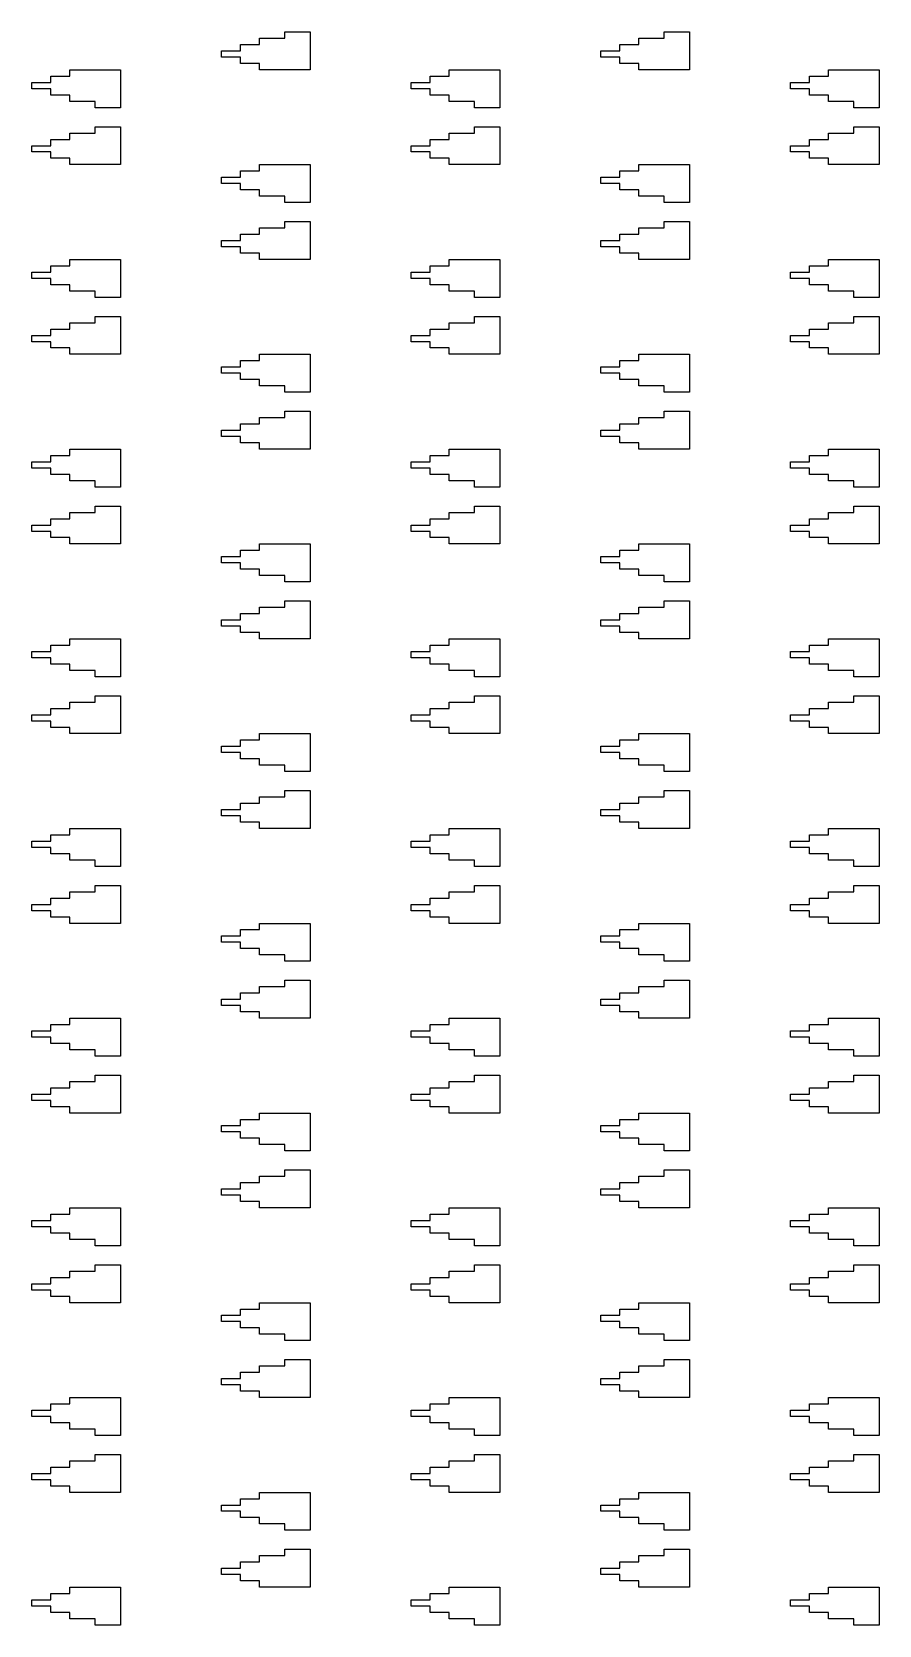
# Model space of a CAD drawing. Extents: x -38350 to 38650, y -35000 to 36000.
# Drawn here: x 1000 to 1134, y -34505 to -34253 of the extents above; entities that cross this region are included whole.
import ezdxf

# ---------------------------------------------------------------- set-up
doc = ezdxf.new("R2010")
doc.units = 0
doc.header["$MEASUREMENT"] = 0

msp = doc.modelspace()

# ---------------------------------------------------------------- linework, layer by layer
for p, q in [((1036, -34255), (1036, -34254)), ((1036, -34254), (1040, -34254)), ((1040, -34254), (1040, -34253)), ((1040, -34253), (1044, -34253)), ((1044, -34253), (1044, -34259)), ((1096, -34255), (1096, -34254)), ((1096, -34254), (1100, -34254)), ((1100, -34254), (1100, -34253)), ((1100, -34253), (1104, -34253)), ((1104, -34253), (1104, -34259)), ((1030, -34257), (1030, -34256)), ((1030, -34256), (1033, -34256)), ((1033, -34256), (1033, -34255)), ((1033, -34255), (1036, -34255)), ((1090, -34257), (1090, -34256)), ((1090, -34256), (1093, -34256)), ((1093, -34256), (1093, -34255)), ((1093, -34255), (1096, -34255)), ((1006, -34260), (1006, -34259)), ((1006, -34259), (1014, -34259)), ((1014, -34259), (1014, -34265)), ((1033, -34257), (1030, -34257)), ((1033, -34258), (1033, -34257)), ((1036, -34258), (1033, -34258)), ((1036, -34259), (1036, -34258)), ((1044, -34259), (1036, -34259)), ((1066, -34260), (1066, -34259)), ((1066, -34259), (1074, -34259)), ((1074, -34259), (1074, -34265)), ((1093, -34257), (1090, -34257)), ((1093, -34258), (1093, -34257)), ((1096, -34258), (1093, -34258)), ((1096, -34259), (1096, -34258)), ((1104, -34259), (1096, -34259)), ((1126, -34260), (1126, -34259)), ((1126, -34259), (1134, -34259)), ((1134, -34259), (1134, -34265)), ((1000, -34262), (1000, -34261)), ((1000, -34261), (1003, -34261)), ((1003, -34261), (1003, -34260)), ((1003, -34260), (1006, -34260)), ((1060, -34262), (1060, -34261)), ((1060, -34261), (1063, -34261)), ((1063, -34261), (1063, -34260)), ((1063, -34260), (1066, -34260)), ((1120, -34262), (1120, -34261)), ((1120, -34261), (1123, -34261)), ((1123, -34261), (1123, -34260)), ((1123, -34260), (1126, -34260)), ((1003, -34262), (1000, -34262)), ((1003, -34263), (1003, -34262)), ((1006, -34263), (1003, -34263)), ((1006, -34264), (1006, -34263)), ((1010, -34264), (1006, -34264)), ((1010, -34265), (1010, -34264)), ((1063, -34262), (1060, -34262)), ((1063, -34263), (1063, -34262)), ((1066, -34263), (1063, -34263)), ((1066, -34264), (1066, -34263)), ((1070, -34264), (1066, -34264)), ((1070, -34265), (1070, -34264)), ((1123, -34262), (1120, -34262)), ((1123, -34263), (1123, -34262)), ((1126, -34263), (1123, -34263)), ((1126, -34264), (1126, -34263)), ((1130, -34264), (1126, -34264)), ((1130, -34265), (1130, -34264)), ((1014, -34265), (1010, -34265)), ((1074, -34265), (1070, -34265)), ((1134, -34265), (1130, -34265)), ((1006, -34270), (1006, -34269)), ((1006, -34269), (1010, -34269)), ((1010, -34269), (1010, -34268)), ((1010, -34268), (1014, -34268)), ((1014, -34268), (1014, -34274)), ((1066, -34270), (1066, -34269)), ((1066, -34269), (1070, -34269)), ((1070, -34269), (1070, -34268)), ((1070, -34268), (1074, -34268)), ((1074, -34268), (1074, -34274)), ((1126, -34270), (1126, -34269)), ((1126, -34269), (1130, -34269)), ((1130, -34269), (1130, -34268)), ((1130, -34268), (1134, -34268)), ((1134, -34268), (1134, -34274)), ((1000, -34272), (1000, -34271)), ((1000, -34271), (1003, -34271)), ((1003, -34272), (1000, -34272)), ((1003, -34271), (1003, -34270)), ((1003, -34270), (1006, -34270)), ((1003, -34273), (1003, -34272)), ((1060, -34272), (1060, -34271)), ((1060, -34271), (1063, -34271)), ((1063, -34272), (1060, -34272)), ((1063, -34271), (1063, -34270)), ((1063, -34270), (1066, -34270)), ((1063, -34273), (1063, -34272)), ((1120, -34272), (1120, -34271)), ((1120, -34271), (1123, -34271)), ((1123, -34272), (1120, -34272)), ((1123, -34271), (1123, -34270)), ((1123, -34270), (1126, -34270)), ((1123, -34273), (1123, -34272)), ((1006, -34273), (1003, -34273)), ((1006, -34274), (1006, -34273)), ((1014, -34274), (1006, -34274)), ((1036, -34275), (1036, -34274)), ((1036, -34274), (1044, -34274)), ((1044, -34274), (1044, -34280)), ((1066, -34273), (1063, -34273)), ((1066, -34274), (1066, -34273)), ((1074, -34274), (1066, -34274)), ((1096, -34275), (1096, -34274)), ((1096, -34274), (1104, -34274)), ((1104, -34274), (1104, -34280)), ((1126, -34273), (1123, -34273)), ((1126, -34274), (1126, -34273)), ((1134, -34274), (1126, -34274)), ((1030, -34277), (1030, -34276)), ((1030, -34276), (1033, -34276)), ((1033, -34277), (1030, -34277)), ((1033, -34276), (1033, -34275)), ((1033, -34275), (1036, -34275)), ((1033, -34278), (1033, -34277)), ((1090, -34277), (1090, -34276)), ((1090, -34276), (1093, -34276)), ((1093, -34277), (1090, -34277)), ((1093, -34276), (1093, -34275)), ((1093, -34275), (1096, -34275)), ((1093, -34278), (1093, -34277)), ((1036, -34278), (1033, -34278)), ((1036, -34279), (1036, -34278)), ((1040, -34279), (1036, -34279)), ((1040, -34280), (1040, -34279)), ((1096, -34278), (1093, -34278)), ((1096, -34279), (1096, -34278)), ((1100, -34279), (1096, -34279)), ((1100, -34280), (1100, -34279)), ((1044, -34280), (1040, -34280)), ((1104, -34280), (1100, -34280)), ((1036, -34285), (1036, -34284)), ((1036, -34284), (1040, -34284)), ((1040, -34284), (1040, -34283)), ((1040, -34283), (1044, -34283)), ((1044, -34283), (1044, -34289)), ((1096, -34285), (1096, -34284)), ((1096, -34284), (1100, -34284)), ((1100, -34284), (1100, -34283)), ((1100, -34283), (1104, -34283)), ((1104, -34283), (1104, -34289)), ((1030, -34287), (1030, -34286)), ((1030, -34286), (1033, -34286)), ((1033, -34287), (1030, -34287)), ((1033, -34286), (1033, -34285)), ((1033, -34285), (1036, -34285)), ((1033, -34288), (1033, -34287)), ((1090, -34287), (1090, -34286)), ((1090, -34286), (1093, -34286)), ((1093, -34287), (1090, -34287)), ((1093, -34286), (1093, -34285)), ((1093, -34285), (1096, -34285)), ((1093, -34288), (1093, -34287)), ((1006, -34290), (1006, -34289)), ((1006, -34289), (1014, -34289)), ((1014, -34289), (1014, -34295)), ((1036, -34288), (1033, -34288)), ((1036, -34289), (1036, -34288)), ((1044, -34289), (1036, -34289)), ((1066, -34290), (1066, -34289)), ((1066, -34289), (1074, -34289)), ((1074, -34289), (1074, -34295)), ((1096, -34288), (1093, -34288)), ((1096, -34289), (1096, -34288)), ((1104, -34289), (1096, -34289)), ((1126, -34290), (1126, -34289)), ((1126, -34289), (1134, -34289)), ((1134, -34289), (1134, -34295)), ((1000, -34292), (1000, -34291)), ((1000, -34291), (1003, -34291)), ((1003, -34292), (1000, -34292)), ((1003, -34291), (1003, -34290)), ((1003, -34290), (1006, -34290)), ((1003, -34293), (1003, -34292)), ((1060, -34292), (1060, -34291)), ((1060, -34291), (1063, -34291)), ((1063, -34292), (1060, -34292)), ((1063, -34291), (1063, -34290)), ((1063, -34290), (1066, -34290)), ((1063, -34293), (1063, -34292)), ((1120, -34292), (1120, -34291)), ((1120, -34291), (1123, -34291)), ((1123, -34292), (1120, -34292)), ((1123, -34291), (1123, -34290)), ((1123, -34290), (1126, -34290)), ((1123, -34293), (1123, -34292)), ((1006, -34293), (1003, -34293)), ((1006, -34294), (1006, -34293)), ((1010, -34294), (1006, -34294)), ((1010, -34295), (1010, -34294)), ((1066, -34293), (1063, -34293)), ((1066, -34294), (1066, -34293)), ((1070, -34294), (1066, -34294)), ((1070, -34295), (1070, -34294)), ((1126, -34293), (1123, -34293)), ((1126, -34294), (1126, -34293)), ((1130, -34294), (1126, -34294)), ((1130, -34295), (1130, -34294)), ((1014, -34295), (1010, -34295)), ((1074, -34295), (1070, -34295)), ((1134, -34295), (1130, -34295)), ((1006, -34300), (1006, -34299)), ((1006, -34299), (1010, -34299)), ((1010, -34299), (1010, -34298)), ((1010, -34298), (1014, -34298)), ((1014, -34298), (1014, -34304)), ((1066, -34300), (1066, -34299)), ((1066, -34299), (1070, -34299)), ((1070, -34299), (1070, -34298)), ((1070, -34298), (1074, -34298)), ((1074, -34298), (1074, -34304)), ((1126, -34300), (1126, -34299)), ((1126, -34299), (1130, -34299)), ((1130, -34299), (1130, -34298)), ((1130, -34298), (1134, -34298)), ((1134, -34298), (1134, -34304)), ((1000, -34302), (1000, -34301)), ((1000, -34301), (1003, -34301)), ((1003, -34302), (1000, -34302)), ((1003, -34301), (1003, -34300)), ((1003, -34300), (1006, -34300)), ((1003, -34303), (1003, -34302)), ((1060, -34302), (1060, -34301)), ((1060, -34301), (1063, -34301)), ((1063, -34302), (1060, -34302)), ((1063, -34301), (1063, -34300)), ((1063, -34300), (1066, -34300)), ((1063, -34303), (1063, -34302)), ((1120, -34302), (1120, -34301)), ((1120, -34301), (1123, -34301)), ((1123, -34302), (1120, -34302)), ((1123, -34301), (1123, -34300)), ((1123, -34300), (1126, -34300)), ((1123, -34303), (1123, -34302)), ((1006, -34303), (1003, -34303)), ((1006, -34304), (1006, -34303)), ((1014, -34304), (1006, -34304)), ((1036, -34305), (1036, -34304)), ((1036, -34304), (1044, -34304)), ((1044, -34304), (1044, -34310)), ((1066, -34303), (1063, -34303)), ((1066, -34304), (1066, -34303)), ((1074, -34304), (1066, -34304)), ((1096, -34305), (1096, -34304)), ((1096, -34304), (1104, -34304)), ((1104, -34304), (1104, -34310)), ((1126, -34303), (1123, -34303)), ((1126, -34304), (1126, -34303)), ((1134, -34304), (1126, -34304)), ((1030, -34307), (1030, -34306)), ((1030, -34306), (1033, -34306)), ((1033, -34307), (1030, -34307)), ((1033, -34306), (1033, -34305)), ((1033, -34305), (1036, -34305)), ((1033, -34308), (1033, -34307)), ((1090, -34307), (1090, -34306)), ((1090, -34306), (1093, -34306)), ((1093, -34307), (1090, -34307)), ((1093, -34306), (1093, -34305)), ((1093, -34305), (1096, -34305)), ((1093, -34308), (1093, -34307)), ((1036, -34308), (1033, -34308)), ((1036, -34309), (1036, -34308)), ((1040, -34309), (1036, -34309)), ((1040, -34310), (1040, -34309)), ((1096, -34308), (1093, -34308)), ((1096, -34309), (1096, -34308)), ((1100, -34309), (1096, -34309)), ((1100, -34310), (1100, -34309)), ((1044, -34310), (1040, -34310)), ((1104, -34310), (1100, -34310)), ((1036, -34315), (1036, -34314)), ((1036, -34314), (1040, -34314)), ((1040, -34314), (1040, -34313)), ((1040, -34313), (1044, -34313)), ((1044, -34313), (1044, -34319)), ((1096, -34315), (1096, -34314)), ((1096, -34314), (1100, -34314)), ((1100, -34314), (1100, -34313)), ((1100, -34313), (1104, -34313)), ((1104, -34313), (1104, -34319)), ((1030, -34317), (1030, -34316)), ((1030, -34316), (1033, -34316)), ((1033, -34317), (1030, -34317)), ((1033, -34316), (1033, -34315)), ((1033, -34315), (1036, -34315)), ((1033, -34318), (1033, -34317)), ((1090, -34317), (1090, -34316)), ((1090, -34316), (1093, -34316)), ((1093, -34317), (1090, -34317)), ((1093, -34316), (1093, -34315)), ((1093, -34315), (1096, -34315)), ((1093, -34318), (1093, -34317)), ((1006, -34320), (1006, -34319)), ((1006, -34319), (1014, -34319)), ((1014, -34319), (1014, -34325)), ((1036, -34318), (1033, -34318)), ((1036, -34319), (1036, -34318)), ((1044, -34319), (1036, -34319)), ((1066, -34320), (1066, -34319)), ((1066, -34319), (1074, -34319)), ((1074, -34319), (1074, -34325)), ((1096, -34318), (1093, -34318)), ((1096, -34319), (1096, -34318)), ((1104, -34319), (1096, -34319)), ((1126, -34320), (1126, -34319)), ((1126, -34319), (1134, -34319)), ((1134, -34319), (1134, -34325)), ((1000, -34322), (1000, -34321)), ((1000, -34321), (1003, -34321)), ((1003, -34322), (1000, -34322)), ((1003, -34321), (1003, -34320)), ((1003, -34320), (1006, -34320)), ((1003, -34323), (1003, -34322)), ((1060, -34322), (1060, -34321)), ((1060, -34321), (1063, -34321)), ((1063, -34322), (1060, -34322)), ((1063, -34321), (1063, -34320)), ((1063, -34320), (1066, -34320)), ((1063, -34323), (1063, -34322)), ((1120, -34322), (1120, -34321)), ((1120, -34321), (1123, -34321)), ((1123, -34322), (1120, -34322)), ((1123, -34321), (1123, -34320)), ((1123, -34320), (1126, -34320)), ((1123, -34323), (1123, -34322)), ((1006, -34323), (1003, -34323)), ((1006, -34324), (1006, -34323)), ((1010, -34324), (1006, -34324)), ((1010, -34325), (1010, -34324)), ((1066, -34323), (1063, -34323)), ((1066, -34324), (1066, -34323)), ((1070, -34324), (1066, -34324)), ((1070, -34325), (1070, -34324)), ((1126, -34323), (1123, -34323)), ((1126, -34324), (1126, -34323)), ((1130, -34324), (1126, -34324)), ((1130, -34325), (1130, -34324)), ((1014, -34325), (1010, -34325)), ((1074, -34325), (1070, -34325)), ((1134, -34325), (1130, -34325)), ((1006, -34330), (1006, -34329)), ((1006, -34329), (1010, -34329)), ((1010, -34329), (1010, -34328)), ((1010, -34328), (1014, -34328)), ((1014, -34328), (1014, -34334)), ((1066, -34330), (1066, -34329)), ((1066, -34329), (1070, -34329)), ((1070, -34329), (1070, -34328)), ((1070, -34328), (1074, -34328)), ((1074, -34328), (1074, -34334)), ((1126, -34330), (1126, -34329)), ((1126, -34329), (1130, -34329)), ((1130, -34329), (1130, -34328)), ((1130, -34328), (1134, -34328)), ((1134, -34328), (1134, -34334)), ((1000, -34332), (1000, -34331)), ((1000, -34331), (1003, -34331)), ((1003, -34332), (1000, -34332)), ((1003, -34331), (1003, -34330)), ((1003, -34330), (1006, -34330)), ((1003, -34333), (1003, -34332)), ((1060, -34332), (1060, -34331)), ((1060, -34331), (1063, -34331)), ((1063, -34332), (1060, -34332)), ((1063, -34331), (1063, -34330)), ((1063, -34330), (1066, -34330)), ((1063, -34333), (1063, -34332)), ((1120, -34332), (1120, -34331)), ((1120, -34331), (1123, -34331)), ((1123, -34332), (1120, -34332)), ((1123, -34331), (1123, -34330)), ((1123, -34330), (1126, -34330)), ((1123, -34333), (1123, -34332)), ((1006, -34333), (1003, -34333)), ((1006, -34334), (1006, -34333)), ((1014, -34334), (1006, -34334)), ((1033, -34336), (1033, -34335)), ((1033, -34335), (1036, -34335)), ((1036, -34335), (1036, -34334)), ((1036, -34334), (1044, -34334)), ((1044, -34334), (1044, -34340)), ((1066, -34333), (1063, -34333)), ((1066, -34334), (1066, -34333)), ((1074, -34334), (1066, -34334)), ((1093, -34336), (1093, -34335)), ((1093, -34335), (1096, -34335)), ((1096, -34335), (1096, -34334)), ((1096, -34334), (1104, -34334)), ((1104, -34334), (1104, -34340)), ((1126, -34333), (1123, -34333)), ((1126, -34334), (1126, -34333)), ((1134, -34334), (1126, -34334)), ((1030, -34337), (1030, -34336)), ((1030, -34336), (1033, -34336)), ((1033, -34337), (1030, -34337)), ((1033, -34338), (1033, -34337)), ((1090, -34337), (1090, -34336)), ((1090, -34336), (1093, -34336)), ((1093, -34337), (1090, -34337)), ((1093, -34338), (1093, -34337)), ((1036, -34338), (1033, -34338)), ((1036, -34339), (1036, -34338)), ((1040, -34339), (1036, -34339)), ((1040, -34340), (1040, -34339)), ((1044, -34340), (1040, -34340)), ((1096, -34338), (1093, -34338)), ((1096, -34339), (1096, -34338)), ((1100, -34339), (1096, -34339)), ((1100, -34340), (1100, -34339)), ((1104, -34340), (1100, -34340)), ((1033, -34346), (1033, -34345)), ((1033, -34345), (1036, -34345)), ((1036, -34345), (1036, -34344)), ((1036, -34344), (1040, -34344)), ((1040, -34344), (1040, -34343)), ((1040, -34343), (1044, -34343)), ((1044, -34343), (1044, -34349)), ((1093, -34346), (1093, -34345)), ((1093, -34345), (1096, -34345)), ((1096, -34345), (1096, -34344)), ((1096, -34344), (1100, -34344)), ((1100, -34344), (1100, -34343)), ((1100, -34343), (1104, -34343)), ((1104, -34343), (1104, -34349)), ((1030, -34347), (1030, -34346)), ((1030, -34346), (1033, -34346)), ((1033, -34347), (1030, -34347)), ((1033, -34348), (1033, -34347)), ((1090, -34347), (1090, -34346)), ((1090, -34346), (1093, -34346)), ((1093, -34347), (1090, -34347)), ((1093, -34348), (1093, -34347)), ((1003, -34351), (1003, -34350)), ((1003, -34350), (1006, -34350)), ((1006, -34350), (1006, -34349)), ((1006, -34349), (1014, -34349)), ((1014, -34349), (1014, -34355)), ((1036, -34348), (1033, -34348)), ((1036, -34349), (1036, -34348)), ((1044, -34349), (1036, -34349)), ((1063, -34351), (1063, -34350)), ((1063, -34350), (1066, -34350)), ((1066, -34350), (1066, -34349)), ((1066, -34349), (1074, -34349)), ((1074, -34349), (1074, -34355)), ((1096, -34348), (1093, -34348)), ((1096, -34349), (1096, -34348)), ((1104, -34349), (1096, -34349)), ((1123, -34351), (1123, -34350)), ((1123, -34350), (1126, -34350)), ((1126, -34350), (1126, -34349)), ((1126, -34349), (1134, -34349)), ((1134, -34349), (1134, -34355)), ((1000, -34352), (1000, -34351)), ((1000, -34351), (1003, -34351)), ((1003, -34352), (1000, -34352)), ((1003, -34353), (1003, -34352)), ((1060, -34352), (1060, -34351)), ((1060, -34351), (1063, -34351)), ((1063, -34352), (1060, -34352)), ((1063, -34353), (1063, -34352)), ((1120, -34352), (1120, -34351)), ((1120, -34351), (1123, -34351)), ((1123, -34352), (1120, -34352)), ((1123, -34353), (1123, -34352)), ((1006, -34353), (1003, -34353)), ((1006, -34354), (1006, -34353)), ((1010, -34354), (1006, -34354)), ((1010, -34355), (1010, -34354)), ((1014, -34355), (1010, -34355)), ((1066, -34353), (1063, -34353)), ((1066, -34354), (1066, -34353)), ((1070, -34354), (1066, -34354)), ((1070, -34355), (1070, -34354)), ((1074, -34355), (1070, -34355)), ((1126, -34353), (1123, -34353)), ((1126, -34354), (1126, -34353)), ((1130, -34354), (1126, -34354)), ((1130, -34355), (1130, -34354)), ((1134, -34355), (1130, -34355)), ((1003, -34361), (1003, -34360)), ((1003, -34360), (1006, -34360)), ((1006, -34360), (1006, -34359)), ((1006, -34359), (1010, -34359)), ((1010, -34359), (1010, -34358)), ((1010, -34358), (1014, -34358)), ((1014, -34358), (1014, -34364)), ((1063, -34361), (1063, -34360)), ((1063, -34360), (1066, -34360)), ((1066, -34360), (1066, -34359)), ((1066, -34359), (1070, -34359)), ((1070, -34359), (1070, -34358)), ((1070, -34358), (1074, -34358)), ((1074, -34358), (1074, -34364)), ((1123, -34361), (1123, -34360)), ((1123, -34360), (1126, -34360)), ((1126, -34360), (1126, -34359)), ((1126, -34359), (1130, -34359)), ((1130, -34359), (1130, -34358)), ((1130, -34358), (1134, -34358)), ((1134, -34358), (1134, -34364)), ((1000, -34362), (1000, -34361)), ((1000, -34361), (1003, -34361)), ((1003, -34362), (1000, -34362)), ((1003, -34363), (1003, -34362)), ((1060, -34362), (1060, -34361)), ((1060, -34361), (1063, -34361)), ((1063, -34362), (1060, -34362)), ((1063, -34363), (1063, -34362)), ((1120, -34362), (1120, -34361)), ((1120, -34361), (1123, -34361)), ((1123, -34362), (1120, -34362)), ((1123, -34363), (1123, -34362)), ((1006, -34363), (1003, -34363)), ((1006, -34364), (1006, -34363)), ((1014, -34364), (1006, -34364)), ((1033, -34366), (1033, -34365)), ((1033, -34365), (1036, -34365)), ((1036, -34365), (1036, -34364)), ((1036, -34364), (1044, -34364)), ((1044, -34364), (1044, -34370)), ((1066, -34363), (1063, -34363)), ((1066, -34364), (1066, -34363)), ((1074, -34364), (1066, -34364)), ((1093, -34366), (1093, -34365)), ((1093, -34365), (1096, -34365)), ((1096, -34365), (1096, -34364)), ((1096, -34364), (1104, -34364)), ((1104, -34364), (1104, -34370)), ((1126, -34363), (1123, -34363)), ((1126, -34364), (1126, -34363)), ((1134, -34364), (1126, -34364)), ((1030, -34367), (1030, -34366)), ((1030, -34366), (1033, -34366)), ((1033, -34367), (1030, -34367)), ((1033, -34368), (1033, -34367)), ((1090, -34367), (1090, -34366)), ((1090, -34366), (1093, -34366)), ((1093, -34367), (1090, -34367)), ((1093, -34368), (1093, -34367)), ((1036, -34368), (1033, -34368)), ((1036, -34369), (1036, -34368)), ((1040, -34369), (1036, -34369)), ((1040, -34370), (1040, -34369)), ((1044, -34370), (1040, -34370)), ((1096, -34368), (1093, -34368)), ((1096, -34369), (1096, -34368)), ((1100, -34369), (1096, -34369)), ((1100, -34370), (1100, -34369)), ((1104, -34370), (1100, -34370)), ((1033, -34376), (1033, -34375)), ((1033, -34375), (1036, -34375)), ((1036, -34375), (1036, -34374)), ((1036, -34374), (1040, -34374)), ((1040, -34374), (1040, -34373)), ((1040, -34373), (1044, -34373)), ((1044, -34373), (1044, -34379)), ((1093, -34376), (1093, -34375)), ((1093, -34375), (1096, -34375)), ((1096, -34375), (1096, -34374)), ((1096, -34374), (1100, -34374)), ((1100, -34374), (1100, -34373)), ((1100, -34373), (1104, -34373)), ((1104, -34373), (1104, -34379)), ((1030, -34377), (1030, -34376)), ((1030, -34376), (1033, -34376)), ((1033, -34377), (1030, -34377)), ((1033, -34378), (1033, -34377)), ((1090, -34377), (1090, -34376)), ((1090, -34376), (1093, -34376)), ((1093, -34377), (1090, -34377)), ((1093, -34378), (1093, -34377)), ((1003, -34381), (1003, -34380)), ((1003, -34380), (1006, -34380)), ((1006, -34380), (1006, -34379)), ((1006, -34379), (1014, -34379)), ((1014, -34379), (1014, -34385)), ((1036, -34378), (1033, -34378)), ((1036, -34379), (1036, -34378)), ((1044, -34379), (1036, -34379)), ((1063, -34381), (1063, -34380)), ((1063, -34380), (1066, -34380)), ((1066, -34380), (1066, -34379)), ((1066, -34379), (1074, -34379)), ((1074, -34379), (1074, -34385)), ((1096, -34378), (1093, -34378)), ((1096, -34379), (1096, -34378)), ((1104, -34379), (1096, -34379)), ((1123, -34381), (1123, -34380)), ((1123, -34380), (1126, -34380)), ((1126, -34380), (1126, -34379)), ((1126, -34379), (1134, -34379)), ((1134, -34379), (1134, -34385)), ((1000, -34382), (1000, -34381)), ((1000, -34381), (1003, -34381)), ((1003, -34382), (1000, -34382)), ((1003, -34383), (1003, -34382)), ((1060, -34382), (1060, -34381)), ((1060, -34381), (1063, -34381)), ((1063, -34382), (1060, -34382)), ((1063, -34383), (1063, -34382)), ((1120, -34382), (1120, -34381)), ((1120, -34381), (1123, -34381)), ((1123, -34382), (1120, -34382)), ((1123, -34383), (1123, -34382)), ((1006, -34383), (1003, -34383)), ((1006, -34384), (1006, -34383)), ((1010, -34384), (1006, -34384)), ((1010, -34385), (1010, -34384)), ((1014, -34385), (1010, -34385)), ((1066, -34383), (1063, -34383)), ((1066, -34384), (1066, -34383)), ((1070, -34384), (1066, -34384)), ((1070, -34385), (1070, -34384)), ((1074, -34385), (1070, -34385)), ((1126, -34383), (1123, -34383)), ((1126, -34384), (1126, -34383)), ((1130, -34384), (1126, -34384)), ((1130, -34385), (1130, -34384)), ((1134, -34385), (1130, -34385)), ((1003, -34391), (1003, -34390)), ((1003, -34390), (1006, -34390)), ((1006, -34390), (1006, -34389)), ((1006, -34389), (1010, -34389)), ((1010, -34389), (1010, -34388)), ((1010, -34388), (1014, -34388)), ((1014, -34388), (1014, -34394)), ((1063, -34391), (1063, -34390)), ((1063, -34390), (1066, -34390)), ((1066, -34390), (1066, -34389)), ((1066, -34389), (1070, -34389)), ((1070, -34389), (1070, -34388)), ((1070, -34388), (1074, -34388)), ((1074, -34388), (1074, -34394)), ((1123, -34391), (1123, -34390)), ((1123, -34390), (1126, -34390)), ((1126, -34390), (1126, -34389)), ((1126, -34389), (1130, -34389)), ((1130, -34389), (1130, -34388)), ((1130, -34388), (1134, -34388)), ((1134, -34388), (1134, -34394)), ((1000, -34392), (1000, -34391)), ((1000, -34391), (1003, -34391)), ((1003, -34392), (1000, -34392)), ((1003, -34393), (1003, -34392)), ((1060, -34392), (1060, -34391)), ((1060, -34391), (1063, -34391)), ((1063, -34392), (1060, -34392)), ((1063, -34393), (1063, -34392)), ((1120, -34392), (1120, -34391)), ((1120, -34391), (1123, -34391)), ((1123, -34392), (1120, -34392)), ((1123, -34393), (1123, -34392)), ((1006, -34393), (1003, -34393)), ((1006, -34394), (1006, -34393)), ((1014, -34394), (1006, -34394)), ((1033, -34396), (1033, -34395)), ((1033, -34395), (1036, -34395)), ((1036, -34395), (1036, -34394)), ((1036, -34394), (1044, -34394)), ((1044, -34394), (1044, -34400)), ((1066, -34393), (1063, -34393)), ((1066, -34394), (1066, -34393)), ((1074, -34394), (1066, -34394)), ((1093, -34396), (1093, -34395)), ((1093, -34395), (1096, -34395)), ((1096, -34395), (1096, -34394)), ((1096, -34394), (1104, -34394)), ((1104, -34394), (1104, -34400)), ((1126, -34393), (1123, -34393)), ((1126, -34394), (1126, -34393)), ((1134, -34394), (1126, -34394)), ((1030, -34397), (1030, -34396)), ((1030, -34396), (1033, -34396)), ((1033, -34397), (1030, -34397)), ((1033, -34398), (1033, -34397)), ((1036, -34398), (1033, -34398)), ((1036, -34399), (1036, -34398)), ((1090, -34397), (1090, -34396)), ((1090, -34396), (1093, -34396)), ((1093, -34397), (1090, -34397)), ((1093, -34398), (1093, -34397)), ((1096, -34398), (1093, -34398)), ((1096, -34399), (1096, -34398)), ((1040, -34399), (1036, -34399)), ((1040, -34400), (1040, -34399)), ((1044, -34400), (1040, -34400)), ((1100, -34399), (1096, -34399)), ((1100, -34400), (1100, -34399)), ((1104, -34400), (1100, -34400)), ((1040, -34404), (1040, -34403)), ((1040, -34403), (1044, -34403)), ((1044, -34403), (1044, -34409)), ((1100, -34404), (1100, -34403)), ((1100, -34403), (1104, -34403)), ((1104, -34403), (1104, -34409)), ((1033, -34406), (1033, -34405)), ((1033, -34405), (1036, -34405)), ((1036, -34405), (1036, -34404)), ((1036, -34404), (1040, -34404)), ((1093, -34406), (1093, -34405)), ((1093, -34405), (1096, -34405)), ((1096, -34405), (1096, -34404)), ((1096, -34404), (1100, -34404)), ((1030, -34407), (1030, -34406)), ((1030, -34406), (1033, -34406)), ((1033, -34407), (1030, -34407)), ((1033, -34408), (1033, -34407)), ((1036, -34408), (1033, -34408)), ((1036, -34409), (1036, -34408)), ((1090, -34407), (1090, -34406)), ((1090, -34406), (1093, -34406)), ((1093, -34407), (1090, -34407)), ((1093, -34408), (1093, -34407)), ((1096, -34408), (1093, -34408)), ((1096, -34409), (1096, -34408)), ((1003, -34411), (1003, -34410)), ((1003, -34410), (1006, -34410)), ((1006, -34410), (1006, -34409)), ((1006, -34409), (1014, -34409)), ((1014, -34409), (1014, -34415)), ((1044, -34409), (1036, -34409)), ((1063, -34411), (1063, -34410)), ((1063, -34410), (1066, -34410)), ((1066, -34410), (1066, -34409)), ((1066, -34409), (1074, -34409)), ((1074, -34409), (1074, -34415)), ((1104, -34409), (1096, -34409)), ((1123, -34411), (1123, -34410)), ((1123, -34410), (1126, -34410)), ((1126, -34410), (1126, -34409)), ((1126, -34409), (1134, -34409)), ((1134, -34409), (1134, -34415)), ((1000, -34412), (1000, -34411)), ((1000, -34411), (1003, -34411)), ((1003, -34412), (1000, -34412)), ((1003, -34413), (1003, -34412)), ((1006, -34413), (1003, -34413)), ((1006, -34414), (1006, -34413)), ((1060, -34412), (1060, -34411)), ((1060, -34411), (1063, -34411)), ((1063, -34412), (1060, -34412)), ((1063, -34413), (1063, -34412)), ((1066, -34413), (1063, -34413)), ((1066, -34414), (1066, -34413)), ((1120, -34412), (1120, -34411)), ((1120, -34411), (1123, -34411)), ((1123, -34412), (1120, -34412)), ((1123, -34413), (1123, -34412)), ((1126, -34413), (1123, -34413)), ((1126, -34414), (1126, -34413)), ((1010, -34414), (1006, -34414)), ((1010, -34415), (1010, -34414)), ((1014, -34415), (1010, -34415)), ((1070, -34414), (1066, -34414)), ((1070, -34415), (1070, -34414)), ((1074, -34415), (1070, -34415)), ((1130, -34414), (1126, -34414)), ((1130, -34415), (1130, -34414)), ((1134, -34415), (1130, -34415)), ((1010, -34419), (1010, -34418)), ((1010, -34418), (1014, -34418)), ((1014, -34418), (1014, -34424)), ((1070, -34419), (1070, -34418)), ((1070, -34418), (1074, -34418)), ((1074, -34418), (1074, -34424)), ((1130, -34419), (1130, -34418)), ((1130, -34418), (1134, -34418)), ((1134, -34418), (1134, -34424)), ((1003, -34421), (1003, -34420)), ((1003, -34420), (1006, -34420)), ((1006, -34420), (1006, -34419)), ((1006, -34419), (1010, -34419)), ((1063, -34421), (1063, -34420)), ((1063, -34420), (1066, -34420)), ((1066, -34420), (1066, -34419)), ((1066, -34419), (1070, -34419)), ((1123, -34421), (1123, -34420)), ((1123, -34420), (1126, -34420)), ((1126, -34420), (1126, -34419)), ((1126, -34419), (1130, -34419)), ((1000, -34422), (1000, -34421)), ((1000, -34421), (1003, -34421)), ((1003, -34422), (1000, -34422)), ((1003, -34423), (1003, -34422)), ((1006, -34423), (1003, -34423)), ((1006, -34424), (1006, -34423)), ((1060, -34422), (1060, -34421)), ((1060, -34421), (1063, -34421)), ((1063, -34422), (1060, -34422)), ((1063, -34423), (1063, -34422)), ((1066, -34423), (1063, -34423)), ((1066, -34424), (1066, -34423)), ((1120, -34422), (1120, -34421)), ((1120, -34421), (1123, -34421)), ((1123, -34422), (1120, -34422)), ((1123, -34423), (1123, -34422)), ((1126, -34423), (1123, -34423)), ((1126, -34424), (1126, -34423)), ((1014, -34424), (1006, -34424)), ((1033, -34426), (1033, -34425)), ((1033, -34425), (1036, -34425)), ((1036, -34425), (1036, -34424)), ((1036, -34424), (1044, -34424)), ((1044, -34424), (1044, -34430)), ((1074, -34424), (1066, -34424)), ((1093, -34426), (1093, -34425)), ((1093, -34425), (1096, -34425)), ((1096, -34425), (1096, -34424)), ((1096, -34424), (1104, -34424)), ((1104, -34424), (1104, -34430)), ((1134, -34424), (1126, -34424)), ((1030, -34427), (1030, -34426)), ((1030, -34426), (1033, -34426)), ((1033, -34427), (1030, -34427)), ((1033, -34428), (1033, -34427)), ((1036, -34428), (1033, -34428)), ((1036, -34429), (1036, -34428)), ((1090, -34427), (1090, -34426)), ((1090, -34426), (1093, -34426)), ((1093, -34427), (1090, -34427)), ((1093, -34428), (1093, -34427)), ((1096, -34428), (1093, -34428)), ((1096, -34429), (1096, -34428)), ((1040, -34429), (1036, -34429)), ((1040, -34430), (1040, -34429)), ((1044, -34430), (1040, -34430)), ((1100, -34429), (1096, -34429)), ((1100, -34430), (1100, -34429)), ((1104, -34430), (1100, -34430)), ((1040, -34434), (1040, -34433)), ((1040, -34433), (1044, -34433)), ((1044, -34433), (1044, -34439)), ((1100, -34434), (1100, -34433)), ((1100, -34433), (1104, -34433)), ((1104, -34433), (1104, -34439)), ((1033, -34436), (1033, -34435)), ((1033, -34435), (1036, -34435)), ((1036, -34435), (1036, -34434)), ((1036, -34434), (1040, -34434)), ((1093, -34436), (1093, -34435)), ((1093, -34435), (1096, -34435)), ((1096, -34435), (1096, -34434)), ((1096, -34434), (1100, -34434)), ((1030, -34437), (1030, -34436)), ((1030, -34436), (1033, -34436)), ((1033, -34437), (1030, -34437)), ((1033, -34438), (1033, -34437)), ((1036, -34438), (1033, -34438)), ((1036, -34439), (1036, -34438)), ((1090, -34437), (1090, -34436)), ((1090, -34436), (1093, -34436)), ((1093, -34437), (1090, -34437)), ((1093, -34438), (1093, -34437)), ((1096, -34438), (1093, -34438)), ((1096, -34439), (1096, -34438)), ((1003, -34441), (1003, -34440)), ((1003, -34440), (1006, -34440)), ((1006, -34440), (1006, -34439)), ((1006, -34439), (1014, -34439)), ((1014, -34439), (1014, -34445)), ((1044, -34439), (1036, -34439)), ((1063, -34441), (1063, -34440)), ((1063, -34440), (1066, -34440)), ((1066, -34440), (1066, -34439)), ((1066, -34439), (1074, -34439)), ((1074, -34439), (1074, -34445)), ((1104, -34439), (1096, -34439)), ((1123, -34441), (1123, -34440)), ((1123, -34440), (1126, -34440)), ((1126, -34440), (1126, -34439)), ((1126, -34439), (1134, -34439)), ((1134, -34439), (1134, -34445)), ((1000, -34442), (1000, -34441)), ((1000, -34441), (1003, -34441)), ((1003, -34442), (1000, -34442)), ((1003, -34443), (1003, -34442)), ((1006, -34443), (1003, -34443)), ((1006, -34444), (1006, -34443)), ((1060, -34442), (1060, -34441)), ((1060, -34441), (1063, -34441)), ((1063, -34442), (1060, -34442)), ((1063, -34443), (1063, -34442)), ((1066, -34443), (1063, -34443)), ((1066, -34444), (1066, -34443)), ((1120, -34442), (1120, -34441)), ((1120, -34441), (1123, -34441)), ((1123, -34442), (1120, -34442)), ((1123, -34443), (1123, -34442)), ((1126, -34443), (1123, -34443)), ((1126, -34444), (1126, -34443)), ((1010, -34444), (1006, -34444)), ((1010, -34445), (1010, -34444)), ((1014, -34445), (1010, -34445)), ((1070, -34444), (1066, -34444)), ((1070, -34445), (1070, -34444)), ((1074, -34445), (1070, -34445)), ((1130, -34444), (1126, -34444)), ((1130, -34445), (1130, -34444)), ((1134, -34445), (1130, -34445)), ((1010, -34449), (1010, -34448)), ((1010, -34448), (1014, -34448)), ((1014, -34448), (1014, -34454)), ((1070, -34449), (1070, -34448)), ((1070, -34448), (1074, -34448)), ((1074, -34448), (1074, -34454)), ((1130, -34449), (1130, -34448)), ((1130, -34448), (1134, -34448)), ((1134, -34448), (1134, -34454)), ((1003, -34451), (1003, -34450)), ((1003, -34450), (1006, -34450)), ((1006, -34450), (1006, -34449)), ((1006, -34449), (1010, -34449)), ((1063, -34451), (1063, -34450)), ((1063, -34450), (1066, -34450)), ((1066, -34450), (1066, -34449)), ((1066, -34449), (1070, -34449)), ((1123, -34451), (1123, -34450)), ((1123, -34450), (1126, -34450)), ((1126, -34450), (1126, -34449)), ((1126, -34449), (1130, -34449)), ((1000, -34452), (1000, -34451)), ((1000, -34451), (1003, -34451)), ((1003, -34452), (1000, -34452)), ((1003, -34453), (1003, -34452)), ((1006, -34453), (1003, -34453)), ((1006, -34454), (1006, -34453)), ((1060, -34452), (1060, -34451)), ((1060, -34451), (1063, -34451)), ((1063, -34452), (1060, -34452)), ((1063, -34453), (1063, -34452)), ((1066, -34453), (1063, -34453)), ((1066, -34454), (1066, -34453)), ((1120, -34452), (1120, -34451)), ((1120, -34451), (1123, -34451)), ((1123, -34452), (1120, -34452)), ((1123, -34453), (1123, -34452)), ((1126, -34453), (1123, -34453)), ((1126, -34454), (1126, -34453)), ((1014, -34454), (1006, -34454)), ((1033, -34456), (1033, -34455)), ((1033, -34455), (1036, -34455)), ((1036, -34455), (1036, -34454)), ((1036, -34454), (1044, -34454)), ((1044, -34454), (1044, -34460)), ((1074, -34454), (1066, -34454)), ((1093, -34456), (1093, -34455)), ((1093, -34455), (1096, -34455)), ((1096, -34455), (1096, -34454)), ((1096, -34454), (1104, -34454)), ((1104, -34454), (1104, -34460)), ((1134, -34454), (1126, -34454)), ((1030, -34457), (1030, -34456)), ((1030, -34456), (1033, -34456)), ((1033, -34457), (1030, -34457)), ((1033, -34458), (1033, -34457)), ((1036, -34458), (1033, -34458)), ((1036, -34459), (1036, -34458)), ((1090, -34457), (1090, -34456)), ((1090, -34456), (1093, -34456)), ((1093, -34457), (1090, -34457)), ((1093, -34458), (1093, -34457)), ((1096, -34458), (1093, -34458)), ((1096, -34459), (1096, -34458)), ((1040, -34459), (1036, -34459)), ((1040, -34460), (1040, -34459)), ((1044, -34460), (1040, -34460)), ((1100, -34459), (1096, -34459)), ((1100, -34460), (1100, -34459)), ((1104, -34460), (1100, -34460)), ((1040, -34464), (1040, -34463)), ((1040, -34463), (1044, -34463)), ((1044, -34463), (1044, -34469)), ((1100, -34464), (1100, -34463)), ((1100, -34463), (1104, -34463)), ((1104, -34463), (1104, -34469)), ((1030, -34467), (1030, -34466)), ((1030, -34466), (1033, -34466)), ((1033, -34466), (1033, -34465)), ((1033, -34465), (1036, -34465)), ((1036, -34465), (1036, -34464)), ((1036, -34464), (1040, -34464)), ((1090, -34467), (1090, -34466)), ((1090, -34466), (1093, -34466)), ((1093, -34466), (1093, -34465)), ((1093, -34465), (1096, -34465)), ((1096, -34465), (1096, -34464)), ((1096, -34464), (1100, -34464)), ((1033, -34467), (1030, -34467)), ((1033, -34468), (1033, -34467)), ((1036, -34468), (1033, -34468)), ((1036, -34469), (1036, -34468)), ((1093, -34467), (1090, -34467)), ((1093, -34468), (1093, -34467)), ((1096, -34468), (1093, -34468)), ((1096, -34469), (1096, -34468)), ((1000, -34472), (1000, -34471)), ((1000, -34471), (1003, -34471)), ((1003, -34471), (1003, -34470)), ((1003, -34470), (1006, -34470)), ((1006, -34470), (1006, -34469)), ((1006, -34469), (1014, -34469)), ((1014, -34469), (1014, -34475)), ((1044, -34469), (1036, -34469)), ((1060, -34472), (1060, -34471)), ((1060, -34471), (1063, -34471)), ((1063, -34471), (1063, -34470)), ((1063, -34470), (1066, -34470)), ((1066, -34470), (1066, -34469)), ((1066, -34469), (1074, -34469)), ((1074, -34469), (1074, -34475)), ((1104, -34469), (1096, -34469)), ((1120, -34472), (1120, -34471)), ((1120, -34471), (1123, -34471)), ((1123, -34471), (1123, -34470)), ((1123, -34470), (1126, -34470)), ((1126, -34470), (1126, -34469)), ((1126, -34469), (1134, -34469)), ((1134, -34469), (1134, -34475)), ((1003, -34472), (1000, -34472)), ((1003, -34473), (1003, -34472)), ((1006, -34473), (1003, -34473)), ((1006, -34474), (1006, -34473)), ((1063, -34472), (1060, -34472)), ((1063, -34473), (1063, -34472)), ((1066, -34473), (1063, -34473)), ((1066, -34474), (1066, -34473)), ((1123, -34472), (1120, -34472)), ((1123, -34473), (1123, -34472)), ((1126, -34473), (1123, -34473)), ((1126, -34474), (1126, -34473)), ((1010, -34474), (1006, -34474)), ((1010, -34475), (1010, -34474)), ((1014, -34475), (1010, -34475)), ((1070, -34474), (1066, -34474)), ((1070, -34475), (1070, -34474)), ((1074, -34475), (1070, -34475)), ((1130, -34474), (1126, -34474)), ((1130, -34475), (1130, -34474)), ((1134, -34475), (1130, -34475)), ((1010, -34479), (1010, -34478)), ((1010, -34478), (1014, -34478)), ((1014, -34478), (1014, -34484)), ((1070, -34479), (1070, -34478)), ((1070, -34478), (1074, -34478)), ((1074, -34478), (1074, -34484)), ((1130, -34479), (1130, -34478)), ((1130, -34478), (1134, -34478)), ((1134, -34478), (1134, -34484)), ((1000, -34482), (1000, -34481)), ((1000, -34481), (1003, -34481)), ((1003, -34481), (1003, -34480)), ((1003, -34480), (1006, -34480)), ((1006, -34480), (1006, -34479)), ((1006, -34479), (1010, -34479)), ((1060, -34482), (1060, -34481)), ((1060, -34481), (1063, -34481)), ((1063, -34481), (1063, -34480)), ((1063, -34480), (1066, -34480)), ((1066, -34480), (1066, -34479)), ((1066, -34479), (1070, -34479)), ((1120, -34482), (1120, -34481)), ((1120, -34481), (1123, -34481)), ((1123, -34481), (1123, -34480)), ((1123, -34480), (1126, -34480)), ((1126, -34480), (1126, -34479)), ((1126, -34479), (1130, -34479)), ((1003, -34482), (1000, -34482)), ((1003, -34483), (1003, -34482)), ((1006, -34483), (1003, -34483)), ((1006, -34484), (1006, -34483)), ((1063, -34482), (1060, -34482)), ((1063, -34483), (1063, -34482)), ((1066, -34483), (1063, -34483)), ((1066, -34484), (1066, -34483)), ((1123, -34482), (1120, -34482)), ((1123, -34483), (1123, -34482)), ((1126, -34483), (1123, -34483)), ((1126, -34484), (1126, -34483)), ((1014, -34484), (1006, -34484)), ((1030, -34487), (1030, -34486)), ((1030, -34486), (1033, -34486)), ((1033, -34486), (1033, -34485)), ((1033, -34485), (1036, -34485)), ((1036, -34485), (1036, -34484)), ((1036, -34484), (1044, -34484)), ((1044, -34484), (1044, -34490)), ((1074, -34484), (1066, -34484)), ((1090, -34487), (1090, -34486)), ((1090, -34486), (1093, -34486)), ((1093, -34486), (1093, -34485)), ((1093, -34485), (1096, -34485)), ((1096, -34485), (1096, -34484)), ((1096, -34484), (1104, -34484)), ((1104, -34484), (1104, -34490)), ((1134, -34484), (1126, -34484)), ((1033, -34487), (1030, -34487)), ((1033, -34488), (1033, -34487)), ((1036, -34488), (1033, -34488)), ((1036, -34489), (1036, -34488)), ((1093, -34487), (1090, -34487)), ((1093, -34488), (1093, -34487)), ((1096, -34488), (1093, -34488)), ((1096, -34489), (1096, -34488)), ((1040, -34489), (1036, -34489)), ((1040, -34490), (1040, -34489)), ((1044, -34490), (1040, -34490)), ((1100, -34489), (1096, -34489)), ((1100, -34490), (1100, -34489)), ((1104, -34490), (1100, -34490)), ((1040, -34494), (1040, -34493)), ((1040, -34493), (1044, -34493)), ((1044, -34493), (1044, -34499)), ((1100, -34494), (1100, -34493)), ((1100, -34493), (1104, -34493)), ((1104, -34493), (1104, -34499)), ((1030, -34497), (1030, -34496)), ((1030, -34496), (1033, -34496)), ((1033, -34496), (1033, -34495)), ((1033, -34495), (1036, -34495)), ((1036, -34495), (1036, -34494)), ((1036, -34494), (1040, -34494)), ((1090, -34497), (1090, -34496)), ((1090, -34496), (1093, -34496)), ((1093, -34496), (1093, -34495)), ((1093, -34495), (1096, -34495)), ((1096, -34495), (1096, -34494)), ((1096, -34494), (1100, -34494)), ((1033, -34497), (1030, -34497)), ((1033, -34498), (1033, -34497)), ((1036, -34498), (1033, -34498)), ((1036, -34499), (1036, -34498)), ((1093, -34497), (1090, -34497)), ((1093, -34498), (1093, -34497)), ((1096, -34498), (1093, -34498)), ((1096, -34499), (1096, -34498)), ((1000, -34502), (1000, -34501)), ((1000, -34501), (1003, -34501)), ((1003, -34501), (1003, -34500)), ((1003, -34500), (1006, -34500)), ((1006, -34500), (1006, -34499)), ((1006, -34499), (1014, -34499)), ((1014, -34499), (1014, -34505)), ((1044, -34499), (1036, -34499)), ((1060, -34502), (1060, -34501)), ((1060, -34501), (1063, -34501)), ((1063, -34501), (1063, -34500)), ((1063, -34500), (1066, -34500)), ((1066, -34500), (1066, -34499)), ((1066, -34499), (1074, -34499)), ((1074, -34499), (1074, -34505)), ((1104, -34499), (1096, -34499)), ((1120, -34502), (1120, -34501)), ((1120, -34501), (1123, -34501)), ((1123, -34501), (1123, -34500)), ((1123, -34500), (1126, -34500)), ((1126, -34500), (1126, -34499)), ((1126, -34499), (1134, -34499)), ((1134, -34499), (1134, -34505)), ((1003, -34502), (1000, -34502)), ((1003, -34503), (1003, -34502)), ((1006, -34503), (1003, -34503)), ((1006, -34504), (1006, -34503)), ((1063, -34502), (1060, -34502)), ((1063, -34503), (1063, -34502)), ((1066, -34503), (1063, -34503)), ((1066, -34504), (1066, -34503)), ((1123, -34502), (1120, -34502)), ((1123, -34503), (1123, -34502)), ((1126, -34503), (1123, -34503)), ((1126, -34504), (1126, -34503)), ((1010, -34504), (1006, -34504)), ((1010, -34505), (1010, -34504)), ((1014, -34505), (1010, -34505)), ((1070, -34504), (1066, -34504)), ((1070, -34505), (1070, -34504)), ((1074, -34505), (1070, -34505)), ((1130, -34504), (1126, -34504)), ((1130, -34505), (1130, -34504)), ((1134, -34505), (1130, -34505))]:
    msp.add_line(p, q)

doc.saveas('drawing.dxf')
